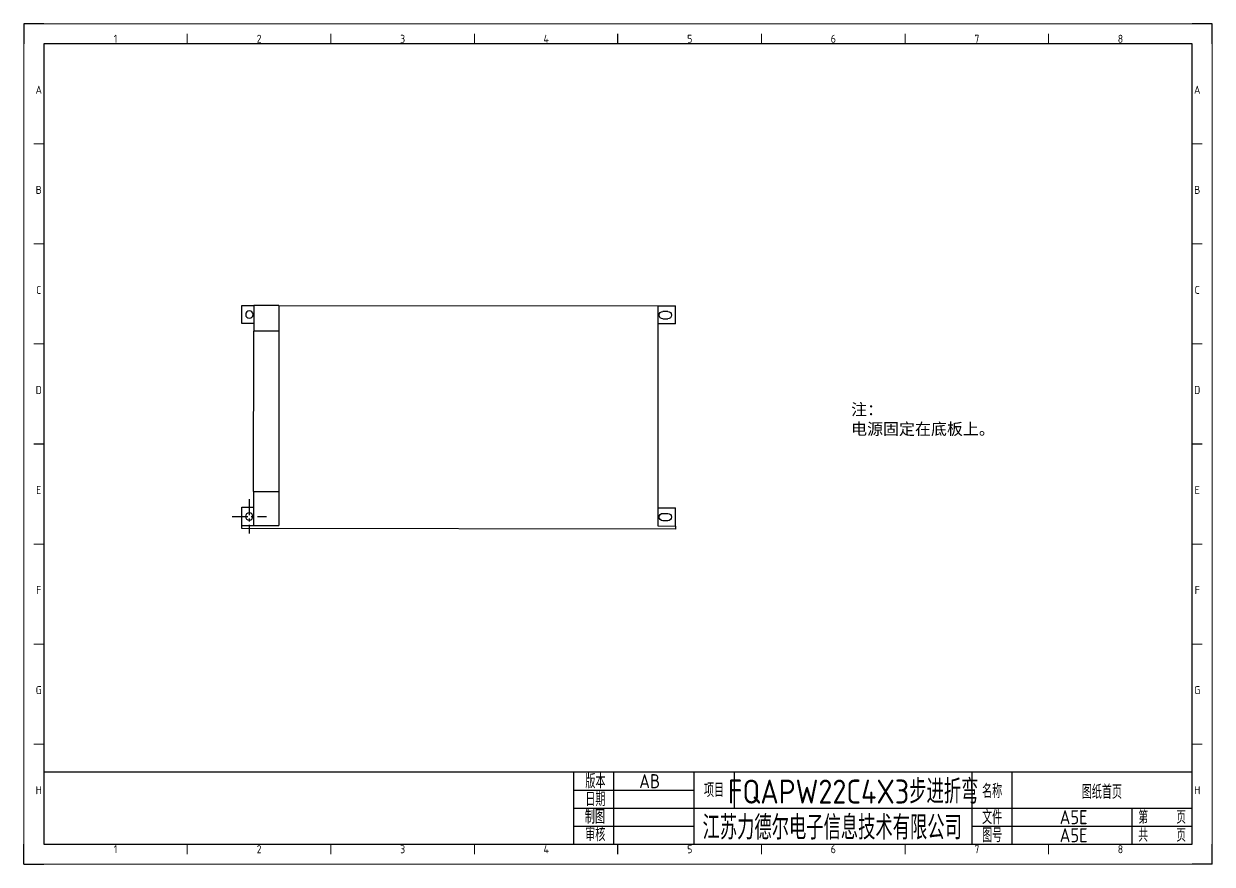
# Model space of a CAD drawing. Header units: millimetres. Extents: x -1494 to 5708, y 2764 to 5210.
# Drawn here: x 4623 to 5217, y 3336 to 3756 of the extents above; entities that cross this region are included whole.
import ezdxf
from ezdxf.enums import TextEntityAlignment as Align

# ---------------------------------------------------------------- set-up
doc = ezdxf.new("R2010")
doc.units = ezdxf.units.MM
doc.linetypes.add('CENTER', pattern=[2, 1.25, -0.25, 0.25, -0.25])
doc.layers.add('5', color=7, linetype='Continuous', true_color=0xffffff)
for name, color, linetype in [('AE_BOR', 1, 'Continuous'), ('XREF', 7, 'Continuous'), ('图框_标题栏属性', 1, 'Continuous'), ('图框_标题栏文字', 6, 'Continuous')]:
    doc.layers.add(name, color=color, linetype=linetype)
doc.styles.add('ACGBTS', font='ISOCP.SHX')
doc.styles.get("Standard").update_dxf_attribs({"font": 'arial.ttf'})
doc.styles.add('工程字', font='gbenor.shx', dxfattribs={"bigfont": 'gbcbig.shx'})

# ---------------------------------------------------------------- blocks, each defined once
blk = doc.blocks.new('Border')
for p, q in [((584, 410), (10, 410)), ((10, 410), (10, 10)), ((584, 10), (584, 410)), ((10, 10), (584, 10))]:
    blk.add_line(p, q)
at = {"layer": 'AE_BOR', "color": 1, "lineweight": 30}
for p, q in [((10, 420), (0, 420)), ((0, 420), (0, 410)), ((594, 420), (584, 420)), ((594, 410), (594, 420)), ((297, 410), (297, 415)), ((5, 210), (10, 210)), ((584, 210), (589, 210)), ((0, 0), (0, 10)), ((297, 5), (297, 10)), ((594, 0), (594, 10)), ((0, 0), (10, 0)), ((594, 0), (584, 0))]:
    blk.add_line(p, q, dxfattribs=at)
at = {"layer": 'AE_BOR', "color": 1, "lineweight": 15}
for p, q in [((0, 420), (594, 420)), ((0, 0), (0, 420)), ((594, 420), (594, 0)), ((81.75, 410), (81.75, 415)), ((153.5, 410), (153.5, 415)), ((225.25, 410), (225.25, 415)), ((368.75, 410), (368.75, 415)), ((440.5, 410), (440.5, 415)), ((512.25, 410), (512.25, 415)), ((10, 360), (5, 360)), ((589, 360), (584, 360)), ((10, 310), (5, 310)), ((589, 310), (584, 310)), ((10, 260), (5, 260)), ((589, 260), (584, 260)), ((10, 160), (5, 160)), ((589, 160), (584, 160)), ((10, 110), (5, 110)), ((589, 110), (584, 110)), ((10, 60), (5, 60)), ((589, 60), (584, 60)), ((81.75, 5), (81.75, 10)), ((153.5, 5), (153.5, 10)), ((225.25, 5), (225.25, 10)), ((368.75, 5), (368.75, 10)), ((440.5, 5), (440.5, 10)), ((512.25, 5), (512.25, 10)), ((594, 0), (0, 0))]:
    blk.add_line(p, q, dxfattribs=at)
at = {"layer": 'AE_BOR', "color": 1, "lineweight": 15, "style": 'ACGBTS'}
for s, p in [('1', (45.875, 412.5)), ('2', (117.625, 412.5)), ('3', (189.375, 412.5)), ('4', (261.125, 412.5)), ('5', (332.875, 412.5)), ('6', (404.625, 412.5)), ('7', (476.375, 412.5)), ('8', (548.125, 412.5)), ('A', (7.5, 387)), ('A', (586.5, 387)), ('B', (7.5, 337)), ('B', (586.5, 337)), ('C', (7.5, 287)), ('C', (586.5, 287)), ('D', (7.5, 237)), ('D', (586.5, 237)), ('E', (7.5, 187)), ('E', (586.5, 187)), ('F', (7.5, 137)), ('F', (586.5, 137)), ('G', (7.5, 87)), ('G', (586.5, 87)), ('H', (7.5, 37)), ('H', (586.5, 37)), ('1', (45.875, 7.5)), ('2', (117.625, 7.5)), ('3', (189.375, 7.5)), ('4', (261.125, 7.5)), ('5', (332.875, 7.5)), ('6', (404.625, 7.5)), ('7', (476.375, 7.5)), ('8', (548.125, 7.5))]:
    blk.add_text(s, height=4, dxfattribs=at).set_placement(p, align=Align.MIDDLE)
blk = doc.blocks.new('TITLE3')
for p, q in [((-309, 0), (-309, 36)), ((-289, 0), (-289, 36)), ((-249, 0), (-249, 36)), ((-249, 0), (-249, 36)), ((-249, 0), (-249, 36)), ((-229, 36), (-229, 27)), ((-110, 0), (-110, 36)), ((-90, 0), (-90, 36)), ((-309, 27), (-249, 27)), ((-229, 27), (-229, 18)), ((-309, 18), (-248.01, 18)), ((-249, 18), (0, 18)), ((-30, 0), (-30, 18)), ((-309, 9), (-249, 9)), ((-110, 9), (0, 9)), ((-289, 4.18), (-289, 4.18)), ((-289, 4.18), (-289, 4.18))]:
    blk.add_line(p, q)
blk.add_lwpolyline([(-309, 36), (-574, 36), (-574, 0), (-309, 0)], close=True)
blk.add_lwpolyline([(-309, 0), (0, 0), (0, 36), (-309, 36)])
at = {"layer": '图框_标题栏属性', "style": '工程字'}
for tag, height, p in [('版本', 7, (-271.17, 31.5)), ('项目', 12, (-169.5, 27)), ('名称', 7, (-45.16, 26.53)), ('日期', 7, (-271.17, 22.5)), ('制图', 7, (-271.33, 13.69)), ('公司名称', 12, (-179.94, 9)), ('文件', 7, (-59.26, 13.5)), ('页数', 7, (-15, 13.5)), ('审核', 7, (-270.7, 4.72)), ('图号', 7, (-59.26, 4.5)), ('总数', 7, (-15, 4.5))]:
    blk.add_attdef(tag, text='', height=height, dxfattribs=at).set_placement(p, align=Align.MIDDLE)
at = {"layer": '图框_标题栏文字', "style": '工程字'}
for s, height, p in [('版本', 7, (-298.29, 31.5)), ('项目', 7, (-239, 27)), ('名称', 7, (-100, 26.53)), ('日期', 7, (-298.29, 22.5)), ('制图', 7, (-298.51, 13.69)), ('文件', 7, (-100, 13.5)), ('第    页', 6.5, (-15, 13.5)), ('审核', 7, (-298.37, 5.01)), ('图号', 7, (-100, 4.5)), ('共    页', 6.5, (-15, 4.5))]:
    blk.add_text(s, height=height, dxfattribs=at).set_placement(p, align=Align.MIDDLE_CENTER)

msp = doc.modelspace()

# ---------------------------------------------------------------- linework, layer by layer
at = {"layer": '5', "color": 252}
for p, q in [((4731.94, 3606.31), (4731.95, 3615.41)), ((4731.95, 3615.41), (4737.84, 3615.41)), ((4737.84, 3615.41), (4737.83, 3602.53)), ((4750.44, 3615.39), (4737.84, 3615.41)), ((4750.44, 3615.39), (4750.32, 3505.39)), ((4750.44, 3615.39), (4939.89, 3615.18)), ((4939.89, 3615.18), (4939.77, 3505.18)), ((4939.89, 3615.18), (4948.68, 3615.17)), ((4944.81, 3612.42), (4942.29, 3612.43)), ((4948.67, 3606.12), (4948.68, 3615.17)), ((4737.83, 3606.3), (4731.94, 3606.31)), ((4948.67, 3606.12), (4939.88, 3606.13)), ((4942.29, 3608.74), (4944.81, 3608.73)), ((4737.73, 3522.37), (4737.83, 3602.53)), ((4750.43, 3602.51), (4737.83, 3602.53)), ((4737.73, 3522.37), (4737.72, 3505.41)), ((4737.73, 3522.37), (4750.33, 3522.35)), ((4731.82, 3505.42), (4731.83, 3514.52)), ((4731.83, 3514.52), (4737.73, 3514.52)), ((4939.78, 3514.22), (4948.57, 3514.21)), ((4942.28, 3511.49), (4944.8, 3511.49)), ((4948.56, 3505.17), (4948.57, 3514.21)), ((4731.82, 3503.84), (4731.82, 3505.42)), ((4731.82, 3505.42), (4750.32, 3505.39)), ((4939.77, 3505.18), (4948.56, 3505.17)), ((4944.8, 3507.8), (4942.28, 3507.8)), ((4948.56, 3505.17), (4948.56, 3503.59)), ((4948.56, 3503.59), (4731.82, 3503.84))]:
    msp.add_line(p, q, dxfattribs=at)
at = {"layer": '5', "color": 23, "linetype": 'CENTER', "ltscale": 6.35}
for p, q in [((4735.61, 3518.52), (4735.59, 3501.38)), ((4727.02, 3509.96), (4744.17, 3509.94))]:
    msp.add_line(p, q, dxfattribs=at)
at = {"layer": '5', "color": 252, "extrusion": (0, 0, -1)}
for centre in [(-4735.65, 3610.82), (-4735.6, 3509.95)]:
    msp.add_circle(centre, 1.84, dxfattribs=at)
for centre, start, end in [((-4942.29, 3610.58), 270.0657, 90.0657), ((-4944.81, 3610.58), 90.0657, 270.0657), ((-4942.28, 3509.65), 270.0657, 90.0657), ((-4944.8, 3509.64), 90.0657, 270.0657)]:
    msp.add_arc(centre, 1.84, start, end, dxfattribs=at)

# ---------------------------------------------------------------- block references
at = {"layer": 'XREF'}
msp.add_blockref('Border', (4622.9, 3336.15), dxfattribs=at)
msp.add_blockref('TITLE3', (5206.9, 3346.15), dxfattribs=at).add_auto_attribs({'文件': 'A5E', '图号': 'A5E', '名称': '图纸首页', '公司名称': '江苏力德尔电子信息技术有限公司', '项目': 'FQAPW22C4X3步进折弯', '版本': 'AB'})

# ---------------------------------------------------------------- texts
at = {"layer": 'XREF', "color": 2, "insert": (5036.42, 3566.34), "char_height": 5.85, "attachment_point": 1}
msp.add_mtext_dynamic_manual_height_columns('{\\fSimSun|b0|i0|c134|p2;注：}\\P{\\fSimSun|b0|i0|c134|p2;电源固定在底板上。}', width=180.3061, gutter_width=8.12, heights=[66.03], dxfattribs=at)

doc.saveas('drawing.dxf')
